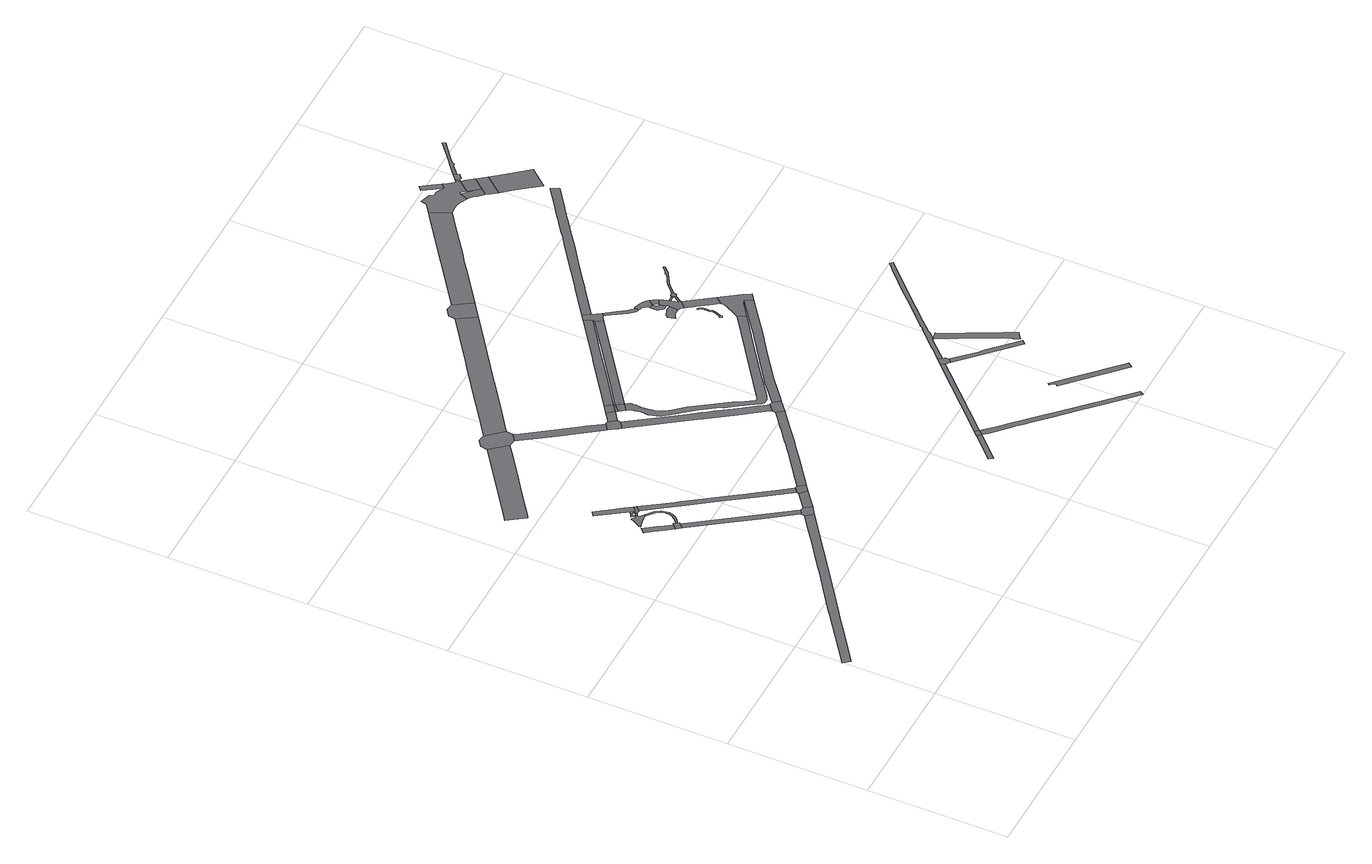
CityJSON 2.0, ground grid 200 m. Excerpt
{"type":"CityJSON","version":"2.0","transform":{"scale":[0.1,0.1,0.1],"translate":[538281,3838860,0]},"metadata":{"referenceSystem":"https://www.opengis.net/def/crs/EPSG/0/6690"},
"CityObjects":{
"road1":{"type":"Road","attributes":{"RoadStructureAttribute.sectionType":"1"},"geometry":[{"type":"MultiSurface","lod":"1","boundaries":[[[0,1,2,3,4,5,6,7,8,9,10,11,12,13,14,15,16,17,18,19,20,21,22,23,24,25,26,27,28]]]}]},
"road2":{"type":"Road","attributes":{"RoadStructureAttribute.sectionType":"1"},"geometry":[{"type":"MultiSurface","lod":"1","boundaries":[[[29,30,31,32,33,34,35,36,37]]]}]},
"road3":{"type":"Road","geometry":[{"type":"MultiSurface","lod":"1","boundaries":[[[38,37,36,39,40,41,42,43]]]}]},
"road4":{"type":"Road","geometry":[{"type":"MultiSurface","lod":"1","boundaries":[[[44,45,46,47,48,49,50,51,52,53,54,55,56,57,58,59,60,61,62,63,64,65,66,67,68,69,70,71,72,73]]]}]},
"road5":{"type":"Road","geometry":[{"type":"MultiSurface","lod":"1","boundaries":[[[74,75,76,77,78,69,68,79,80,81,82,83,84,85,86,87]]]}]},
"road6":{"type":"Road","geometry":[{"type":"MultiSurface","lod":"1","boundaries":[[[86,88,68,67,89]]]}]},
"road7":{"type":"Road","attributes":{"RoadStructureAttribute.sectionType":"1"},"geometry":[{"type":"MultiSurface","lod":"1","boundaries":[[[90,91,92,93,94,95,96]]]}]},
"road8":{"type":"Road","attributes":{"RoadStructureAttribute.sectionType":"1"},"geometry":[{"type":"MultiSurface","lod":"1","boundaries":[[[97,98,99,100,101,102,103,104,105,106,107,60,59,108,109,110,111,112,113,114,115,116,117,118,43,42]]]}]},
"road9":{"type":"Road","geometry":[{"type":"MultiSurface","lod":"1","boundaries":[[[96,95,87,86,89,119,120,121,122]]]}]},
"road10":{"type":"Road","attributes":{"RoadStructureAttribute.sectionType":"1"},"geometry":[{"type":"MultiSurface","lod":"1","boundaries":[[[123,40,39,124,125,126,127]]]}]},
"road11":{"type":"Road","attributes":{"function":"3"},"geometry":[{"type":"MultiSurface","lod":"1","boundaries":[[[128,129,130,131,132,133,134,135,136,137,138]]]}]},
"road12":{"type":"Road","geometry":[{"type":"MultiSurface","lod":"1","boundaries":[[[139,140,127,126,141,0,28,142,143]]]}]},
"road13":{"type":"Road","attributes":{"RoadStructureAttribute.sectionType":"1"},"geometry":[{"type":"MultiSurface","lod":"1","boundaries":[[[144,145,146,147,148,149,150,151,122,121,152,153,154,155,156,157,158,159]]]}]},
"road14":{"type":"Road","attributes":{"RoadStructureAttribute.sectionType":"1"},"geometry":[{"type":"MultiSurface","lod":"1","boundaries":[[[160,143,142,161,162]]]}]},
"road15":{"type":"Road","geometry":[{"type":"MultiSurface","lod":"1","boundaries":[[[159,158,163,160,162,164,165,166,167]]]}]},
"road16":{"type":"Road","geometry":[{"type":"MultiSurface","lod":"1","boundaries":[[[168,169,170,171,172,128,138,173,174,175,176,177]]]}]},
"road17":{"type":"Road","attributes":{"RoadStructureAttribute.sectionType":"1"},"geometry":[{"type":"MultiSurface","lod":"1","boundaries":[[[178,179,180,181,182,174,173,183,184,185,186,187,188]]]}]},
"road18":{"type":"Road","attributes":{"RoadStructureAttribute.sectionType":"1"},"geometry":[{"type":"MultiSurface","lod":"1","boundaries":[[[189,190,191,192,193,194,195,196,197,167,166,198,199,200,201,202,203,204,205,206]]]}]},
"road19":{"type":"Road","geometry":[{"type":"MultiSurface","lod":"1","boundaries":[[[207,188,187,208,209,210,211,212,213]]]}]},
"road20":{"type":"Road","attributes":{"RoadStructureAttribute.sectionType":"1"},"geometry":[{"type":"MultiSurface","lod":"1","boundaries":[[[214,213,212,215]]]}]},
"road21":{"type":"Road","geometry":[{"type":"MultiSurface","lod":"1","boundaries":[[[216,214,215,217]]]}]},
"road22":{"type":"Road","attributes":{"RoadStructureAttribute.sectionType":"1"},"geometry":[{"type":"MultiSurface","lod":"1","boundaries":[[[217,215,218,219]]]}]},
"road23":{"type":"Road","attributes":{"RoadStructureAttribute.sectionType":"1"},"geometry":[{"type":"MultiSurface","lod":"1","boundaries":[[[220,221,222,223,224,225,226,227,228,229,230,211,210,231,232,233,234,235,236,237,238,239,240,241]]]}]},
"road24":{"type":"Road","geometry":[{"type":"MultiSurface","lod":"1","boundaries":[[[219,218,242,243]]]}]},
"road25":{"type":"Road","attributes":{"RoadStructureAttribute.sectionType":"1"},"geometry":[{"type":"MultiSurface","lod":"1","boundaries":[[[244,245,246,247]]]}]},
"road26":{"type":"Road","geometry":[{"type":"MultiSurface","lod":"1","boundaries":[[[248,244,247,249]]]}]},
"road27":{"type":"Road","attributes":{"function":"3"},"geometry":[{"type":"MultiSurface","lod":"1","boundaries":[[[250,251,252,253,254,255,177,176,256,257,258,259,260,261,262]]]}]},
"road28":{"type":"Road","geometry":[{"type":"MultiSurface","lod":"1","boundaries":[[[263,241,240,189,206,264,265,266,267]]]}]},
"road29":{"type":"Road","attributes":{"RoadStructureAttribute.sectionType":"1"},"geometry":[{"type":"MultiSurface","lod":"1","boundaries":[[[268,269,270,271,272,273,274,275,216,217,276,277,278,279,280,281]]]}]},
"road30":{"type":"Road","attributes":{"RoadStructureAttribute.sectionType":"1"},"geometry":[{"type":"MultiSurface","lod":"1","boundaries":[[[282,283,284,285,286,249,247,287,288,289,290,291,292,293,294,295,296]]]}]},
"road31":{"type":"Road","attributes":{"RoadStructureAttribute.sectionType":"1"},"geometry":[{"type":"MultiSurface","lod":"1","boundaries":[[[297,298,299,219,243,300,301]]]}]},
"road32":{"type":"Road","attributes":{"RoadStructureAttribute.sectionType":"1"},"geometry":[{"type":"MultiSurface","lod":"1","boundaries":[[[302,303,304,305,306,307,308,309,310,311,312,313,314,315,316,317,318,319,320,321,322,323,324,325,326,327,328,329,330,331,243,242,332,333,334,335,336,337,338,339,340,341,342,343,344,345,346,347,348,349,350,351,352,353,354,355,356,357,358,359,360,361,362,363,364]]]}]},
"road33":{"type":"Road","attributes":{"RoadStructureAttribute.sectionType":"1"},"geometry":[{"type":"MultiSurface","lod":"1","boundaries":[[[365,366,367,368,369,248,249,370,371,372]]]}]},
"road34":{"type":"Road","attributes":{"RoadStructureAttribute.sectionType":"1"},"geometry":[{"type":"MultiSurface","lod":"1","boundaries":[[[373,374,375,376,377,378,379,380,381,382,383,384,385,386,267,266,387,388,389,390,391,392,393,394,395,396,397]]]}]},
"road35":{"type":"Road","geometry":[{"type":"MultiSurface","lod":"1","boundaries":[[[398,399,400,401,250,262,402,403,404]]]}]},
"road36":{"type":"Road","geometry":[{"type":"MultiSurface","lod":"1","boundaries":[[[405,406,365,372,407,408,409,410]]]}]},
"road37":{"type":"Road","attributes":{"RoadStructureAttribute.sectionType":"1"},"geometry":[{"type":"MultiSurface","lod":"1","boundaries":[[[411,412,413,414,415,416,417,418]]]}]},
"road38":{"type":"Road","geometry":[{"type":"MultiSurface","lod":"1","boundaries":[[[419,268,281,420,421,297,301,422,423,424,425,426,427]]]}]},
"road39":{"type":"Road","attributes":{"RoadStructureAttribute.sectionType":"1"},"geometry":[{"type":"MultiSurface","lod":"1","boundaries":[[[428,429,430,431,432,433,434,426,425,435,436,437,438,439,440,441,442,443,444]]]}]},
"road40":{"type":"Road","attributes":{"RoadStructureAttribute.sectionType":"1"},"geometry":[{"type":"MultiSurface","lod":"1","boundaries":[[[445,446,447,448,408,407,449,450,451]]]}]},
"road41":{"type":"Road","geometry":[{"type":"MultiSurface","lod":"1","boundaries":[[[452,453,454,455,456,457,458,459,460,461,462,463,464,465,466]]]}]},
"road42":{"type":"Road","geometry":[{"type":"MultiSurface","lod":"1","boundaries":[[[467,468,469,470,471,472,473,474,475,476,477,478,479,480,481,482,483,484,485,486,487,488,489,490]]]}]},
"road43":{"type":"Road","geometry":[{"type":"MultiSurface","lod":"1","boundaries":[[[491,492,493,494,495,496,497,498,499,500,501,502,444,443,503,504,505,506,507,508,467,490,509,510]]]}]},
"road44":{"type":"Road","geometry":[{"type":"MultiSurface","lod":"1","boundaries":[[[511,512,513,514,515,516,517,518,519,520,521,522,523,524,525,526,527,528,529,530,531,532,533,534,535,536,537,538,539,540,541,542,543,544,545,546,547,548,549,550,551,552,553,554,555,556,557,558]]]}]},
"road45":{"type":"Road","attributes":{"RoadStructureAttribute.sectionType":"1"},"geometry":[{"type":"MultiSurface","lod":"1","boundaries":[[[559,560,561,510,509,562,563,564,565]]]}]},
"road46":{"type":"Road","geometry":[{"type":"MultiSurface","lod":"1","boundaries":[[[566,567,568,569,570,565,564,571,572,480,479,573,574,575,576,577,578,579,466,465,580,581,582,583,584,585,586,587,588,589,590,591,592,593,594]]]}]},
"road47":{"type":"Road","attributes":{"RoadStructureAttribute.sectionType":"1"},"geometry":[{"type":"MultiSurface","lod":"1","boundaries":[[[595,596,597,598,599,600,601,602,603,604,605,606,607,608,609,610]]]}]},
"road48":{"type":"Road","attributes":{"RoadStructureAttribute.sectionType":"1"},"geometry":[{"type":"MultiSurface","lod":"1","boundaries":[[[611,612,613,614,585,584,615,616,617,618,619,620]]]}]},
"road49":{"type":"Road","geometry":[{"type":"MultiSurface","lod":"1","boundaries":[[[594,593,621,622]]]}]},
"road50":{"type":"Road","geometry":[{"type":"MultiSurface","lod":"1","boundaries":[[[623,586,585,624]]]}]},
"road51":{"type":"Road","geometry":[{"type":"MultiSurface","lod":"1","boundaries":[[[625,626,620,619,627,628,629,630,364,363,631,632,633,373,397,634,635,636,637,638]]]}]},
"road52":{"type":"Road","geometry":[{"type":"MultiSurface","lod":"1","boundaries":[[[639,640,641,642,643,644,622,621,623,624,645,646,647,648,649,650,651,652,653,654]]]}]},
"road53":{"type":"Road","attributes":{"RoadStructureAttribute.sectionType":"1"},"geometry":[{"type":"MultiSurface","lod":"1","boundaries":[[[655,656,657,658,659,660,661,662,663,664,665,666,667,668,669,670,671,672,673,674,675,676,677,678,679,680,681,682,683,684,685,686,687,688,689,690,691,692,693,694,695,696,697,698,699,700,701,702,703,704,705,706,707,708,709,710,711,712,713,714,715,716,717,718,719,720,721,722,723,724,725,726,727,728,729,730,731,732,733,734,735,736,737,738,739,740,741,742,405,410,743,744,745,599,746,747,748,749,750,751,752,753]]]}]},
"road54":{"type":"Road","attributes":{"function":"3"},"geometry":[{"type":"MultiSurface","lod":"1","boundaries":[[[754,755,756,757,758,404,403,759,760,761,762,763,764,765,766,767]]]}]},
"road55":{"type":"Road","geometry":[{"type":"MultiSurface","lod":"1","boundaries":[[[768,769,770,771,772,773,774,775,776,777,778,779,780,781,782,783,784,785,786,787,788,789,790,791,654,653]]]}]},
"road56":{"type":"Road","attributes":{"RoadStructureAttribute.sectionType":"1"},"geometry":[{"type":"MultiSurface","lod":"1","boundaries":[[[792,793,794,795,796,797,798,799,800,801,802,803,804,805,806,807,808,809,810,811,419,427,812,813,814,815,816,817,818,819,820,821,822,823,824,825,826,827,828,829]]]}]},
"road57":{"type":"Road","geometry":[{"type":"MultiSurface","lod":"1","boundaries":[[[830,831,832,754,767,833,834,835,836,837,838,839,840,841,842,843,844,845,846,847,848,849,850,851,852,853,854,855,856,857,858,859,860]]]}]},
"road58":{"type":"Road","attributes":{"function":"1"},"geometry":[{"type":"MultiSurface","lod":"1","boundaries":[[[861,862,863,864,865,866,867,868,840,839,869,870,871,872,873,874,875]]]}]},
"road59":{"type":"Road","attributes":{"RoadStructureAttribute.sectionType":"1"},"geometry":[{"type":"MultiSurface","lod":"1","boundaries":[[[876,877,878,879,850,849]]]}]},
"road60":{"type":"Road","attributes":{"function":"3","RoadStructureAttribute.sectionType":"1"},"geometry":[{"type":"MultiSurface","lod":"1","boundaries":[[[880,881,844,843,882,875,883]]]}]},
"road61":{"type":"Road","geometry":[{"type":"MultiSurface","lod":"1","boundaries":[[[883,875,874,884,885,886]]]}]},
"road62":{"type":"Road","geometry":[{"type":"MultiSurface","lod":"1","boundaries":[[[887,845,844,888]]]}]},
"road63":{"type":"Road","geometry":[{"type":"MultiSurface","lod":"1","boundaries":[[[889,890,887,888,891,892,893,894,895]]]}]},
"road64":{"type":"Road","attributes":{"function":"1"},"geometry":[{"type":"MultiSurface","lod":"1","boundaries":[[[896,886,885,897,898,899,900,901]]]}]},
"road65":{"type":"Road","attributes":{"RoadStructureAttribute.sectionType":"1"},"geometry":[{"type":"MultiSurface","lod":"1","boundaries":[[[902,903,904,905,889,895,906,907,908,909,910,911,912,913,914]]]}]}
},
"vertices":[
[2260,2951,0],[2064,2808,0],[1987,2751,0],[1858,2657,0],[1593,2472,0],[1474,2388,0],[1407,2334,0],[930,2003,0],[805,1913,0],[755,1875,0],[754,1874,0],[735,1859,0],[239,1501,0],[120,1415,0],[20,1343,0],[3,1331,0],[76,1234,0],[92,1246,0],[129,1273,0],[132,1276,0],[464,1517,0],[783,1747,0],[790,1752,0],[825,1776,0],[1122,1983,0],[1427,2199,0],[1789,2457,0],[2160,2724,0],[2333,2846,0],
[1281,4534,0],[1257,4568,0],[1134,4741,0],[1076,4681,0],[1149,4579,0],[1191,4521,0],[1222,4480,0],[1320,4341,0],[1376,4400,0],
[1396,4411,0],[1370,4272,0],[1426,4330,0],[1446,4342,0],[1428,4366,0],[1411,4386,0],
[1227,4930,0],[1231,4917,0],[1231,4907,0],[1195,4845,0],[1165,4793,0],[1157,4783,0],[1155,4758,0],[1178,4768,0],[1200,4774,0],[1296,4789,0],[1305,4792,0],[1314,4794,0],[1339,4801,0],[1352,4797,0],[1360,4794,0],[1368,4792,0],[1380,4815,0],[1326,4859,0],[1321,4867,0],[1317,4873,0],[1316,4875,0],[1319,4883,0],[1322,4885,0],[1340,4895,0],[1327,4913,0],[1313,4902,0],[1292,4899,0],[1279,4906,0],[1276,4908,0],[1257,4930,0],
[1357,4961,0],[1336,4996,0],[1303,4976,0],[1274,4959,0],[1300,4921,0],[1325,4916,0],[1324,4918,0],[1314,4932,0],[1301,4953,0],[1314,4961,0],[1330,4971,0],[1342,4951,0],[1354,4931,0],[1367,4945,0],
[1347,4926,0],[1364,4911,0],
[1348,5151,0],[1294,5229,0],[1168,5407,0],[1140,5446,0],[1075,5399,0],[1385,4958,0],[1452,5005,0],
[1444,4377,0],[1486,4405,0],[1516,4442,0],[1537,4482,0],[1550,4519,0],[1555,4548,0],[1556,4585,0],[1548,4622,0],[1535,4657,0],[1515,4694,0],[1492,4724,0],[1474,4707,0],[1494,4681,0],[1512,4646,0],[1524,4615,0],[1531,4583,0],[1530,4551,0],[1526,4525,0],[1514,4492,0],[1495,4456,0],[1469,4424,0],[1445,4409,0],
[1379,4921,0],[1397,4901,0],[1417,4912,0],[1475,4972,0],
[1619,4057,0],[1657,3866,0],[1968,3428,0],[2270,3003,0],[2340,3042,0],
[1601,7165,0],[614,6464,0],[512,6392,0],[683,6143,0],[683,6144,0],[706,6160,0],[1029,6390,0],[1261,6555,0],[1605,6799,0],[1686,6857,0],[1797,6935,0],
[2363,3033,0],[2345,3034,0],[2263,2968,0],[2457,2932,0],[2387,3031,0],
[2528,3484,0],[2392,3674,0],[2250,3874,0],[2236,3893,0],[1877,4402,0],[1806,4502,0],[1766,4558,0],[1663,4706,0],[1668,4557,0],[1738,4460,0],[1741,4456,0],[2045,4027,0],[2187,3826,0],[2327,3628,0],[2607,3233,0],[2673,3280,0],
[2601,3195,0],[2507,2967,0],[2693,3111,0],
[2604,3214,0],[2703,3118,0],[2728,3136,0],[2783,3177,0],[2711,3274,0],
[1787,7321,0],[1712,7335,0],[1616,7263,0],[1611,7230,0],[1605,7191,0],[1895,6918,0],[1993,6990,0],[2005,7058,0],[2010,7089,0],[1812,7317,0],
[2669,6032,0],[2548,6204,0],[2522,6240,0],[2308,6543,0],[2018,6954,0],[2208,6474,0],[2419,6178,0],[2483,6089,0],[2572,5963,0],[2596,5930,0],[2693,5998,0],
[3834,4122,0],[3763,4066,0],[3626,3960,0],[3573,3918,0],[3385,3772,0],[3355,3749,0],[3295,3702,0],[3228,3653,0],[2814,3349,0],[2815,3201,0],[2903,3266,0],[3179,3469,0],[3387,3623,0],[3460,3677,0],[3593,3782,0],[3657,3832,0],[3857,3989,0],[3908,4029,0],
[2721,5993,0],[2665,5832,0],[2683,5807,0],[2706,5774,0],[2803,5843,0],[2812,5892,0],[2741,5989,0],
[2880,6087,0],[2949,5989,0],
[2981,6159,0],[3051,6061,0],
[2975,5952,0],[3064,6043,0],
[3915,4273,0],[3887,4313,0],[3835,4385,0],[3699,4577,0],[3691,4589,0],[3657,4636,0],[3508,4847,0],[3467,4904,0],[3418,4973,0],[3312,5123,0],[2803,5842,0],[2766,5689,0],[2989,5373,0],[3048,5290,0],[3215,5054,0],[3306,4925,0],[3320,4904,0],[3550,4577,0],[3548,4576,0],[3789,4243,0],[3840,4171,0],[3932,4249,0],
[3030,5874,0],[3131,5944,0],
[4561,1602,0],[4236,1277,0],[4275,1216,0],[4609,1554,0],
[4621,1662,0],[4668,1615,0],
[3612,8592,0],[3039,8186,0],[2952,8125,0],[2871,8068,0],[2333,7686,0],[2197,7590,0],[2032,7105,0],[2200,7224,0],[2304,7297,0],[2710,7586,0],[2817,7662,0],[3397,8073,0],[3775,8342,0],
[3961,4245,0],[3991,4096,0],[4026,4124,0],[4057,4149,0],[3982,4243,0],
[4299,7092,0],[4213,7031,0],[4088,6942,0],[4085,6941,0],[3715,6678,0],[3703,6670,0],[3480,6512,0],[3414,6465,0],[3483,6367,0],[3772,6572,0],[3987,6725,0],[4069,6783,0],[4154,6843,0],[4352,6983,0],
[5390,882,0],[5284,987,0],[5050,1219,0],[4988,1280,0],[4817,1449,0],[4672,1478,0],[4932,1235,0],[4942,1225,0],[5012,1152,0],[5104,1057,0],[5288,878,0],[5553,619,0],[5798,379,0],[6184,5,0],[6218,61,0],
[4352,6954,0],[4019,6712,0],[3442,6303,0],[3257,6035,0],[4402,6851,0],
[3958,4443,0],[3954,4441,0],[3952,4440,0],[3949,4439,0],[3944,4439,0],[3935,4441,0],[3931,4442,0],[3928,4443,0],[3923,4446,0],[3804,4617,0],[3771,4706,0],[3427,5191,0],[3295,5337,0],[3241,5412,0],[3221,5450,0],[3208,5482,0],[3200,5501,0],[3192,5524,0],[3181,5571,0],[3171,5634,0],[3169,5662,0],[3169,5681,0],[3167,5719,0],[3174,5803,0],[3176,5836,0],[3175,5852,0],[3171,5869,0],[3167,5880,0],[3157,5901,0],[3143,5924,0],[3055,5837,0],[3071,5800,0],[3077,5762,0],[3085,5683,0],[3082,5580,0],[3085,5555,0],[3111,5468,0],[3141,5408,0],[3199,5333,0],[3270,5234,0],[3319,5194,0],[3439,5034,0],[3606,4793,0],[3614,4754,0],[3732,4602,0],[3849,4427,0],[3888,4368,0],[3901,4348,0],[3909,4340,0],[3922,4329,0],[3930,4326,0],[3946,4322,0],[3960,4320,0],[3972,4320,0],[3993,4324,0],[4008,4329,0],[4035,4342,0],[4060,4359,0],[4415,4619,0],[4906,4967,0],[5217,5187,0],[5277,5229,0],[5224,5339,0],
[5557,2598,0],[5500,2541,0],[4994,2038,0],[4932,1973,0],[4885,1926,0],[4935,1883,0],[5469,2419,0],[5594,2544,0],
[5533,5384,0],[5196,5138,0],[5118,5080,0],[5014,5004,0],[4962,4968,0],[4873,4906,0],[4637,4744,0],[4604,4719,0],[4603,4719,0],[4442,4601,0],[4418,4584,0],[4387,4562,0],[4362,4545,0],[4286,4491,0],[4086,4172,0],[4363,4396,0],[4433,4448,0],[4471,4475,0],[4623,4586,0],[4653,4607,0],[4672,4621,0],[4834,4733,0],[5088,4907,0],[5387,5128,0],[5587,5275,0],
[3798,8748,0],[3725,8761,0],[3630,8689,0],[3617,8620,0],[3927,8450,0],[3990,8494,0],[3825,8744,0],
[5631,2671,0],[5625,2666,0],[5644,2494,0],[5696,2547,0],[5693,2590,0],[5669,2622,0],
[6559,494,0],[5834,1192,0],[5815,1167,0],[5860,1127,0],[5863,1092,0],[5851,1067,0],[6578,354,0],[6627,425,0],
[4390,7156,0],[4354,6973,0],[4355,6966,0],[4468,6897,0],[4477,6898,0],[4481,6897,0],[4488,6894,0],[4525,6932,0],[4443,7048,0],
[4792,6588,0],[4770,6601,0],[4762,6607,0],[4754,6615,0],[4734,6639,0],[4714,6664,0],[4635,6778,0],[4507,6870,0],[4589,6747,0],[4670,6631,0],[4691,6604,0],[4713,6577,0],[4726,6565,0],[4739,6555,0],[4767,6538,0],[4784,6531,0],[4796,6586,0],
[6223,2025,0],[6059,2186,0],[6014,2223,0],[5984,2250,0],[6152,1994,0],[6365,1784,0],[6415,1835,0],
[5011,6207,0],[4983,6209,0],[4964,6209,0],[4951,6207,0],[4926,6201,0],[4847,6169,0],[4839,6160,0],[4823,6138,0],[4855,6036,0],[4882,6055,0],[4915,6077,0],[4950,6080,0],[4983,6080,0],[5010,6078,0],[5018,6208,0],
[4890,6424,0],[4884,6388,0],[4884,6350,0],[4888,6325,0],[4892,6313,0],[4901,6296,0],[4928,6265,0],[4941,6250,0],[4949,6245,0],[4959,6243,0],[4986,6246,0],[4997,6247,0],[5007,6246,0],[4991,6335,0],[4981,6333,0],[4969,6335,0],[4964,6337,0],[4960,6340,0],[4954,6348,0],[4952,6352,0],[4950,6362,0],[4950,6371,0],[4951,6389,0],[4954,6412,0],
[4980,6514,0],[4948,6541,0],[4928,6554,0],[4923,6557,0],[4908,6565,0],[4872,6581,0],[4843,6591,0],[4811,6602,0],[4808,6603,0],[4806,6603,0],[4803,6601,0],[4801,6599,0],[4819,6520,0],[4846,6511,0],[4866,6486,0],[4883,6466,0],[4888,6455,0],[4890,6442,0],[4956,6428,0],[5005,6487,0],
[5135,5842,0],[5140,5837,0],[5149,5823,0],[5151,5819,0],[5155,5805,0],[5159,5775,0],[5160,5761,0],[5160,5749,0],[5160,5722,0],[5161,5701,0],[5164,5689,0],[5169,5668,0],[5170,5656,0],[5169,5642,0],[5166,5633,0],[5158,5610,0],[5133,5550,0],[5123,5544,0],[5119,5539,0],[5117,5535,0],[5115,5524,0],[5117,5516,0],[5120,5512,0],[5130,5509,0],[5140,5510,0],[5145,5513,0],[5148,5518,0],[5151,5530,0],[5152,5543,0],[5176,5603,0],[5185,5626,0],[5189,5639,0],[5191,5657,0],[5188,5672,0],[5183,5693,0],[5181,5704,0],[5180,5723,0],[5180,5748,0],[5180,5761,0],[5179,5777,0],[5174,5809,0],[5170,5825,0],[5167,5833,0],[5156,5850,0],[5145,5860,0],[5142,5862,0],[5133,5862,0],[5126,5861,0],
[5046,6425,0],[5034,6448,0],[5018,6471,0],[4970,6408,0],[4980,6391,0],[4999,6349,0],[5065,6385,0],
[5110,6265,0],[5107,6275,0],[5100,6298,0],[5088,6328,0],[5081,6349,0],[4998,6343,0],[4995,6338,0],[5016,6244,0],[5022,6242,0],[5030,6238,0],[5032,6227,0],[5030,6219,0],[5027,6214,0],[5021,6210,0],[5021,6074,0],[5035,6068,0],[5050,6056,0],[5062,6039,0],[5073,6024,0],[5162,6115,0],[5148,6133,0],[5145,6137,0],[5140,6146,0],[5132,6167,0],[5125,6189,0],[5120,6210,0],[5116,6233,0],[5116,6235,0],[5112,6257,0],
[6442,2121,0],[6228,2548,0],[6058,2873,0],[6052,2906,0],[5940,2886,0],[5948,2877,0],[5976,2833,0],[6090,2599,0],[6208,2378,0],[6251,2286,0],[6338,2111,0],[6352,2081,0],[6394,1992,0],[6397,1950,0],[6432,1875,0],[6530,1947,0],
[5398,5779,0],[5267,5968,0],[5177,6097,0],[5176,6098,0],[5131,5943,0],[5146,5925,0],[5163,5901,0],[5266,5758,0],[5349,5636,0],[5435,5728,0],
[5197,6235,0],[5198,6257,0],
[5206,6219,0],[5224,6207,0],
[5497,5642,0],[5494,5646,0],[5357,5613,0],[5354,5584,0],[5328,5525,0],[5261,5399,0],[5405,5320,0],[5495,5380,0],[5508,5382,0],[5620,5299,0],[5624,5302,0],[5672,5338,0],[5685,5347,0],[5630,5455,0],
[5232,6285,0],[5225,6285,0],[5214,6282,0],[5206,6277,0],[5203,6273,0],[5200,6268,0],[5230,6213,0],[5241,6214,0],[5246,6215,0],[5254,6220,0],[5259,6225,0],[5265,6238,0],[5266,6248,0],[5265,6254,0],[5263,6266,0],[5246,6282,0],
[6965,4000,0],[6934,3969,0],[6936,3963,0],[6929,3957,0],[6922,3958,0],[6862,3901,0],[6864,3894,0],[6857,3886,0],[6850,3889,0],[6789,3831,0],[6792,3823,0],[6786,3817,0],[6778,3819,0],[6718,3762,0],[6720,3754,0],[6716,3749,0],[6708,3751,0],[6672,3718,0],[6674,3709,0],[6669,3704,0],[6661,3707,0],[6602,3649,0],[6605,3642,0],[6599,3636,0],[6591,3638,0],[6588,3635,0],[6532,3580,0],[6535,3573,0],[6528,3565,0],[6521,3566,0],[6510,3555,0],[6461,3506,0],[6464,3500,0],[6457,3493,0],[6451,3496,0],[6391,3437,0],[6394,3429,0],[6388,3423,0],[6380,3425,0],[6321,3366,0],[6324,3359,0],[6317,3353,0],[6309,3354,0],[6250,3295,0],[6253,3288,0],[6246,3280,0],[6238,3282,0],[6179,3224,0],[6181,3216,0],[6175,3210,0],[6167,3212,0],[6107,3152,0],[6110,3145,0],[6103,3138,0],[6094,3139,0],[6081,3126,0],[6087,3120,0],[6063,3097,0],[6065,3094,0],[6047,3076,0],[6039,3084,0],[6036,3080,0],[6038,3072,0],[6032,3066,0],[6024,3067,0],[5993,3038,0],[5996,3030,0],[5989,3024,0],[5982,3025,0],[5922,2964,0],[5850,2892,0],[5852,2886,0],[5845,2880,0],[5839,2882,0],[5781,2823,0],[5784,2816,0],[5777,2809,0],[5769,2811,0],[5712,2754,0],[5714,2746,0],[5706,2739,0],[5699,2741,0],[5650,2690,0],[5640,2680,0],[5641,2678,0],[5641,2673,0],[5639,2671,0],[5635,2670,0],[5671,2624,0],[5719,2674,0],[5934,2892,0],[6032,2978,0],[6040,2985,0],[6034,2992,0],[6188,3149,0],[6390,3356,0],[6689,3660,0],[6902,3866,0],[7001,3963,0],
[5246,9755,0],[5201,9723,0],[5168,9700,0],[5163,9696,0],[5134,9675,0],[4179,8629,0],[4265,8690,0],[4365,8761,0],[4457,8827,0],[4645,8961,0],[4710,9006,0],[5209,9361,0],[5344,9457,0],[5378,9482,0],
[5305,6302,0],[5367,6362,0],[5401,6390,0],[5429,6408,0],[5489,6441,0],[5544,6476,0],[5569,6486,0],[5584,6497,0],[5590,6503,0],[5600,6520,0],[5659,6577,0],[5648,6597,0],[5585,6536,0],[5569,6532,0],[5561,6530,0],[5548,6522,0],[5543,6517,0],[5539,6510,0],[5533,6495,0],[5478,6460,0],[5418,6427,0],[5388,6408,0],[5352,6379,0],[5290,6318,0],
[6328,8539,0],[6294,8515,0],[6207,8453,0],[6094,8372,0],[5917,8246,0],[5889,8226,0],[5878,8218,0],[5771,8142,0],[5707,8096,0],[5679,8074,0],[5597,8010,0],[5563,7986,0],[5559,7983,0],[5484,7930,0],[5483,7929,0],[5194,7726,0],[4874,7500,0],[4793,7442,0],[4573,7286,0],[4413,7173,0],[4842,7330,0],[4861,7344,0],[5025,7460,0],[5251,7619,0],[5526,7813,0],[5598,7864,0],[5599,7865,0],[5631,7888,0],[5680,7925,0],[5710,7947,0],[5869,8064,0],[5915,8098,0],[5977,8142,0],[5986,8148,0],[6059,8199,0],[6083,8217,0],[6364,8416,0],[6382,8429,0],
[5394,9934,0],[5375,9847,0],[5360,9836,0],[5441,9492,0],[5527,9486,0],[5582,9472,0],[5598,9467,0],[5625,9452,0],[5667,9434,0],[5691,9420,0],[5739,9541,0],[5760,9557,0],[5804,9502,0],[5816,9487,0],[5948,9643,0],[5932,9697,0],[5922,9694,0],[5905,9696,0],[5825,9796,0],[5802,9830,0],[5745,9774,0],[5726,9786,0],[5711,9795,0],[5680,9809,0],[5653,9820,0],[5647,9822,0],[5637,9825,0],[5616,9830,0],[5599,9831,0],[5579,9830,0],[5539,9888,0],
[5918,9358,0],[5868,9410,0],[5859,9418,0],[5824,9450,0],[5820,9453,0],[5814,9459,0],[5800,9472,0],[5784,9489,0],[5721,9402,0],[5754,9367,0],[5777,9343,0],[5794,9325,0],[5851,9261,0],[5865,9244,0],[5940,9333,0],
[5728,9942,0],[5637,10079,0],[5577,10029,0],[5663,9898,0],
[6061,9503,0],[5985,9596,0],[5867,9424,0],[6072,9489,0],
[5915,9182,0],[5972,9106,0],[6181,9352,0],
[5945,9708,0],[5972,9658,0],
[6030,9777,0],[6014,9764,0],[6002,9651,0],[6061,9699,0],[6056,9709,0],[6050,9722,0],[6052,9740,0],
[6264,9249,0],[6034,9028,0],[6105,8939,0],[6192,8828,0],[6341,8636,0],[6555,8888,0],
[6493,10158,0],[6291,9994,0],[6111,9847,0],[6066,9809,0],[6064,9755,0],[6091,9777,0],[6141,9817,0],[6178,9848,0],[6188,9840,0],[6216,9861,0],[6216,9883,0],[6320,9967,0],[6513,10122,0]
]}
